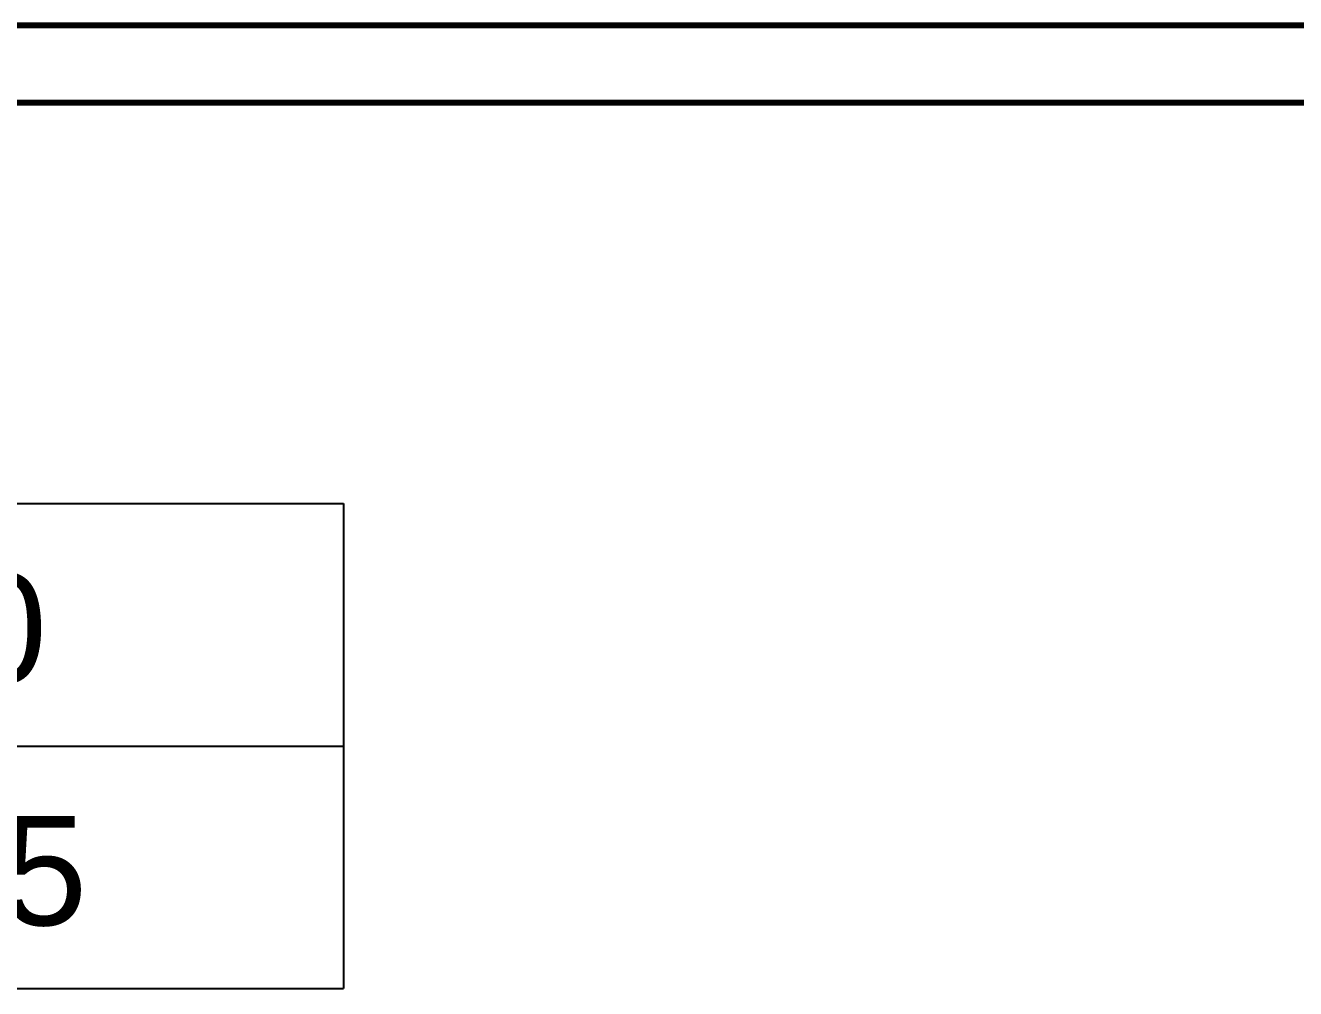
# Model space of a CAD drawing. Extents: x 594 to 813, y 174 to 240.
# Drawn here: x 733.28 to 739.9, y 235.47 to 240.49 of the extents above; entities that cross this region are included whole.
import ezdxf

# ---------------------------------------------------------------- set-up
doc = ezdxf.new("R2010")
doc.units = 0
doc.header["$MEASUREMENT"] = 0
doc.layers.add('AC.REF(S). PIPING', color=3, linetype='CONTINUOUS', lineweight=30)
doc.layers.add('UG-BORDER', color=20, linetype='CONTINUOUS', lineweight=80)
doc.layers.add('LG-TEXT', color=4, linetype='CONTINUOUS')
doc.styles.add('LG-TEXT', font='arial.ttf')

# ---------------------------------------------------------------- blocks, each defined once
blk = doc.blocks.new('A$C66FF4859')
at = {"layer": 'LG-TEXT', "color": 3, "linetype": 'Continuous'}
for p, q in [((-6669.37, 2520.41), (-4564.49, 2520.41)), ((-4564.49, 2520.41), (-4564.49, 2267.47)), ((-5727.45, 2393.94), (-4564.49, 2393.94))]:
    blk.add_line(p, q, dxfattribs=at)
at = {"layer": 'LG-TEXT', "color": 3}
for p, q in [((-6268.91, 2520.41), (-4564.49, 2520.41)), ((-6669.37, 2267.47), (-4564.49, 2267.47))]:
    blk.add_line(p, q, dxfattribs=at)
at = {"layer": 'LG-TEXT', "color": 2, "style": 'LG-TEXT'}
for s, p in [('820 x 575 x 190', (-5285.95, 2426.94)), ('32.3 x 21.7 x 7.5', (-5287.05, 2300.47))]:
    blk.add_text(s, height=57.024, dxfattribs=at).set_placement(p)

msp = doc.modelspace()

# ---------------------------------------------------------------- linework, layer by layer
at = {"layer": 'UG-BORDER', "color": 7}
for p, q in [((808.1133, 240.4945), (712.1133, 240.4945)), ((807.7088, 240.09), (712.5177, 240.09))]:
    msp.add_line(p, q, dxfattribs=at)

# ---------------------------------------------------------------- block references
at = {"layer": 'AC.REF(S). PIPING', "linetype": 'Continuous', "xscale": 0.0099999999999909, "yscale": 0.0099999999999909, "zscale": 0.0099999999999909}
msp.add_blockref('A$C66FF4859', (780.5791, 212.7973), dxfattribs=at)

doc.saveas('drawing.dxf')
